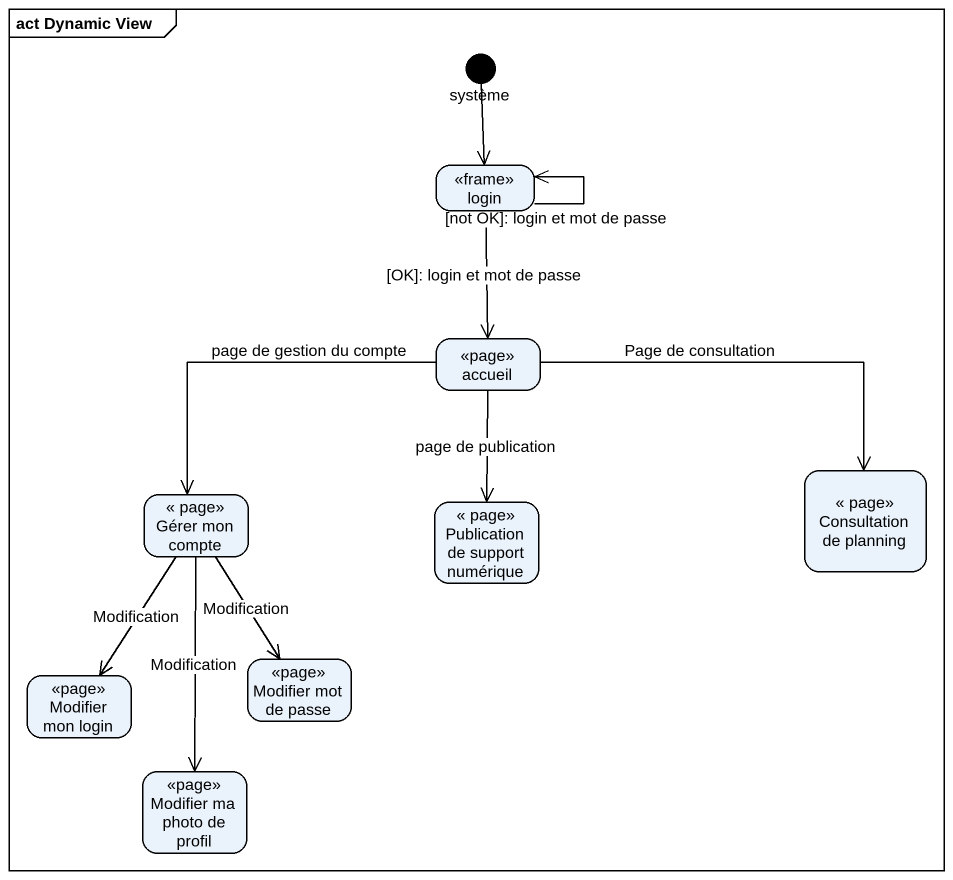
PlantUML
@startuml
mainframe act Dynamic View
hide empty description
state système <<start>>
state "<<frame>> login" as frame_login
state "<<page>> accueil" as page_accueil
state "<< page>> Gérer mon compte" as page_Gérer_mon_compte
state "<< page>> Publication de support numérique" as page_Publication_de_support
state "<< page>> Consultation de planning" as page_Consultation_de
state "<<page>> Modifier mon login" as page_Modifier_mon_login
state "<<page>> Modifier mot de passe" as page_Modifier_mot_de_passe
state "<<page>> Modifier ma photo de profil" as page_Modifier_ma_photo_de
système --> frame_login
frame_login --> frame_login : [not OK]: login et mot de passe
frame_login --> page_accueil : [OK]: login et mot de passe
page_accueil -left-> page_Gérer_mon_compte : page de gestion du compte
page_accueil --> page_Publication_de_support : page de publication
page_accueil -right-> page_Consultation_de : Page de consultation
page_Gérer_mon_compte --> page_Modifier_mon_login : Modification
page_Gérer_mon_compte --> page_Modifier_mot_de_passe : Modification
page_Gérer_mon_compte --> page_Modifier_ma_photo_de : Modification
@enduml
